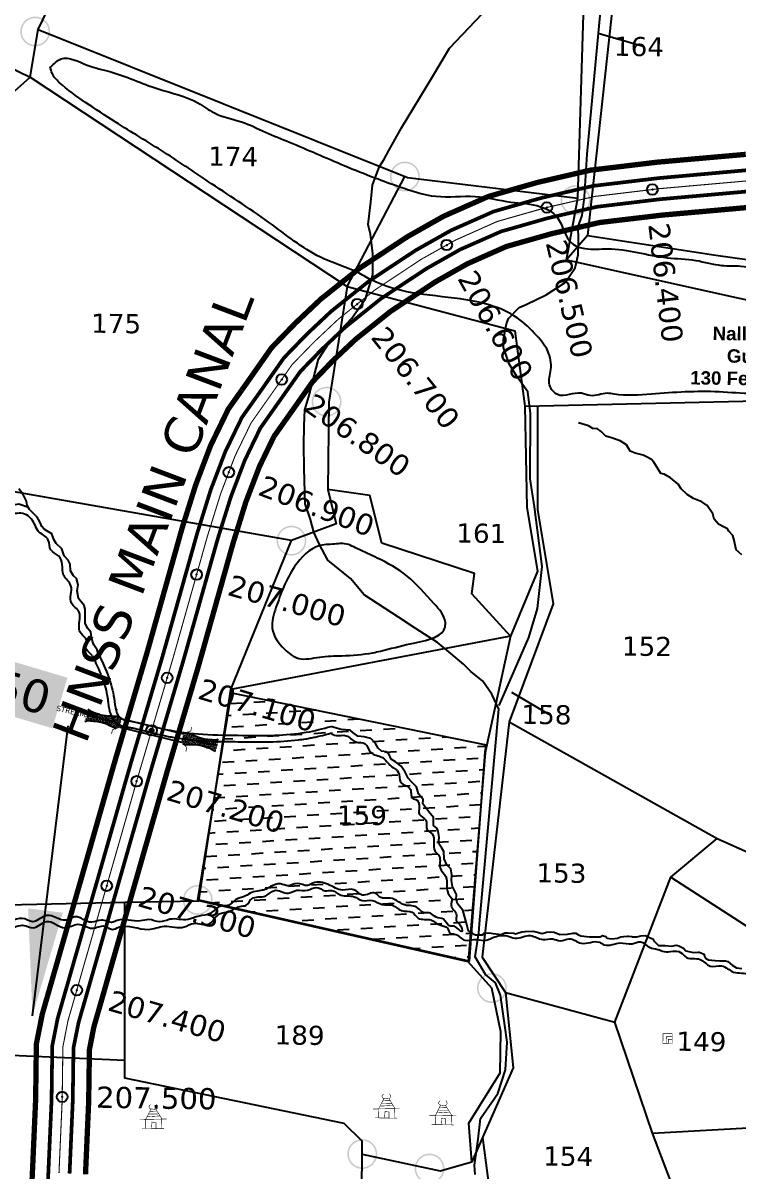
# Model space of a CAD drawing. Header units: inches. Extents: x 734614 to 757648, y 1633794 to 1657822.
# Drawn here: x 741881 to 742555, y 1636867 to 1637949 of the extents above; entities that cross this region are included whole.
import ezdxf
from ezdxf.enums import TextEntityAlignment as Align

# ---------------------------------------------------------------- set-up
doc = ezdxf.new("R2010")
doc.units = ezdxf.units.IN
doc.header["$MEASUREMENT"] = 0
doc.header["$PDMODE"] = 32
doc.header["$PDSIZE"] = 10
doc.linetypes.add('HIDDEN2', pattern=[0.1875, 0.125, -0.0625])
for name, color, linetype in [('CANAL1', 1, 'Continuous'), ('CART TRACK', 19, 'Continuous'), ('CSMark', 72, 'Continuous'), ('FOOT PATH', 222, 'Continuous'), ('LIMITS OF  ROCKY ROUND', 169, 'Continuous'), ('PAGODA', 70, 'Continuous'), ('PLOT', 7, 'Continuous'), ('PLOT NO', 7, 'Continuous'), ('SQUARE TANKS', 230, 'Continuous'), ('STRUCTURE', 5, 'Continuous'), ('tank', 4, 'Continuous'), ('TANKS-STREAM', 4, 'Continuous'), ('VILLAGE STONES', 240, 'Continuous')]:
    doc.layers.add(name, color=color, linetype=linetype)
doc.styles.get("Standard").update_dxf_attribs({"font": 'verdana_0.ttf'})
doc.dimstyles.get("Standard").update_dxf_attribs({"dimtxt": 0.18, "dimasz": 0.18, "dimexe": 0.18, "dimexo": 0.0625, "dimgap": 0.09, "dimtad": 0, "dimtih": 1, "dimtoh": 1, "dimdec": 4, "dimzin": 0, "dimdsep": 46, "dimtxsty": 'Standard', "dimcen": 0.09, "dimadec": 0, "dimazin": 0, "dimtfac": 1, "dimtdec": 4, "dimtofl": 0, "dimtmove": 0, "dimatfit": 3, "dimfxl": 0, "dimtolj": 1, "dimtzin": 0, "dimarcsym": 0})

# ---------------------------------------------------------------- blocks, each defined once
blk = doc.blocks.new('UT')
at = {"layer": 'STRUCTURE'}
h = blk.add_hatch(dxfattribs=at)
h.set_pattern_fill('DASH', color=150, scale=8, angle=-39.6278, style=0)
h.set_pattern_definition([(320.372247933, (-4370.464, -6260.8811), (1.40800153113, 0.132407282), [1, -1])])
h.paths.add_polyline_path([(765163, 1700681.9), (765165.6, 1700680.6), (765167.2, 1700680.3), (765169.1, 1700680), (765172.4, 1700679.6), (765176.4, 1700679.3), (765179.5, 1700679.5), (765183.1, 1700679.9), (765187.7, 1700680.9), (765188.9, 1700681.2), (765193.1, 1700682.2), (765196.1, 1700680.2), (765196.1, 1700672.2), (765193.1, 1700670.2), (765190.5, 1700670.8), (765188.1, 1700671.3), (765185.5, 1700671.8), (765183.6, 1700672.1), (765181, 1700672.5), (765180.3, 1700672.5), (765178.5, 1700672.6), (765176.7, 1700672.6), (765174.6, 1700672.5), (765172.5, 1700672.3), (765170.4, 1700672), (765168.5, 1700671.7), (765166.1, 1700671.2), (765165, 1700670.8), (765163, 1700669.7)])
h.paths.add_polyline_path([(765259.1, 1700682.2), (765256.1, 1700680.2), (765256.1, 1700672.2), (765259.1, 1700670.2), (765261.9, 1700671), (765264.4, 1700671.6), (765266.4, 1700672), (765269.1, 1700672.5), (765272.7, 1700673), (765276.1, 1700673.1), (765278.6, 1700672.9), (765281.2, 1700672.7), (765283.9, 1700672.3), (765286.4, 1700671.9), (765288, 1700671.3), (765289.2, 1700670.6), (765289.1, 1700682.7), (765287.6, 1700681.8), (765285.7, 1700681.2), (765283, 1700680.7), (765281.2, 1700680.4), (765276.7, 1700679.9), (765272.7, 1700679.9), (765268.7, 1700680.3), (765264.8, 1700681), (765261.2, 1700681.7)])
at = {"layer": 'STRUCTURE', "color": 150, "const_width": 0.628}
for points in [[(765190.1, 1700688.2), (765190.1, 1700684.2), (765196.1, 1700680.2), (765256.1, 1700680.2), (765262.1, 1700684.2), (765262.1, 1700688.2)], [(765190.1, 1700664.2), (765190.1, 1700668.2), (765196.1, 1700672.2), (765256.1, 1700672.2), (765262.1, 1700668.2), (765262.1, 1700664.2)]]:
    blk.add_lwpolyline(points, dxfattribs=at)
at = {"layer": 'STRUCTURE', "color": 150}
for points in [[(765196.1, 1700680.2), (765256.1, 1700680.2)], [(765196.1, 1700672.2), (765256.1, 1700672.2)], [(765196.1, 1700672.2), (765256.1, 1700672.2)]]:
    blk.add_lwpolyline(points, dxfattribs=at)
at = {"layer": 'STRUCTURE', "color": 0}
blk.add_circle((765226.1, 1700676.2), 1.89, dxfattribs=at)
at = {"layer": 'STRUCTURE', "color": 150}
for points in [[(765163, 1700681.9), (765164.4, 1700681.1), (765167.9, 1700680.2), (765171.2, 1700679.8), (765176.1, 1700679.4), (765184.7, 1700680.3), (765193.1, 1700682.2)], [(765289.1, 1700682.7), (765287.8, 1700681.9), (765284.3, 1700680.9), (765280.9, 1700680.4), (765276.1, 1700679.8), (765267.4, 1700680.5), (765259.1, 1700682.2)], [(765163, 1700669.7), (765164.3, 1700670.6), (765167.8, 1700671.6), (765171.2, 1700672.1), (765176, 1700672.6), (765184.7, 1700672), (765193.1, 1700670.2)], [(765289.2, 1700670.6), (765287.8, 1700671.4), (765284.2, 1700672.3), (765280.9, 1700672.7), (765276.1, 1700673.1), (765267.4, 1700672.2), (765259.1, 1700670.2)]]:
    blk.add_spline(points, degree=3, dxfattribs=at)
at = {"layer": 'STRUCTURE', "color": 0}
blk.add_text('STREAM', height=5, dxfattribs=at).set_placement((765148.2, 1700675.8), align=Align.MIDDLE_CENTER)
for points in [[(765289.3, 1700676.7), (765265.4, 1700676.4)], [(765190.9, 1700676), (765164.2, 1700675.8)]]:
    blk.add_leader(points, dimstyle='Standard', override={"dimasz": 10, "dimgap": 0.09, "dimtad": 0}, dxfattribs=at)

msp = doc.modelspace()

# ---------------------------------------------------------------- hatches: boundary and pattern name
at = {"layer": 'tank'}
h = msp.add_hatch(dxfattribs=at)
h.set_pattern_fill('DASH', color=256, scale=87.578474, angle=3.5405362, style=0)
h.paths.add_polyline_path([(742077.3, 1637317.9), (742317.4, 1637268.9), (742316, 1637262.1), (742301.3, 1637065.1), (742045.5, 1637122.8)])
at = {"layer": 'VILLAGE STONES'}
h = msp.add_hatch(color=256, dxfattribs=at)
edge = h.paths.add_edge_path(flags=16)
edge.add_arc((741892.3, 1637940.9), 12.6, -0.753, 359.247)
edge = h.paths.add_edge_path()
edge.add_arc((741892.3, 1637940.9), 14.1, -0.753, 359.247)
h = msp.add_hatch(color=256, dxfattribs=at)
edge = h.paths.add_edge_path(flags=16)
edge.add_arc((742240.7, 1637804.3), 12.6, -0.753, 359.247)
edge = h.paths.add_edge_path()
edge.add_arc((742240.7, 1637804.3), 14.1, -0.753, 359.247)
h = msp.add_hatch(color=256, dxfattribs=at)
edge = h.paths.add_edge_path(flags=16)
edge.add_arc((742401.5, 1637782.1), 12.6, -0.753, 359.247)
edge = h.paths.add_edge_path()
edge.add_arc((742401.5, 1637782.1), 14.1, -0.753, 359.247)
h = msp.add_hatch(color=256, dxfattribs=at)
edge = h.paths.add_edge_path(flags=16)
edge.add_arc((742166.9, 1637592.2), 12.6, -0.753, 359.247)
edge = h.paths.add_edge_path()
edge.add_arc((742166.9, 1637592.2), 14.1, -0.753, 359.247)
h = msp.add_hatch(color=256, dxfattribs=at)
edge = h.paths.add_edge_path(flags=16)
edge.add_arc((742133.8, 1637461.3), 12.6, -0.753, 359.247)
edge = h.paths.add_edge_path()
edge.add_arc((742133.8, 1637461.3), 14.1, -0.753, 359.247)
h = msp.add_hatch(color=256, dxfattribs=at)
edge = h.paths.add_edge_path(flags=16)
edge.add_arc((742045.5, 1637122.8), 12.6, -0.753, 359.247)
edge = h.paths.add_edge_path()
edge.add_arc((742045.5, 1637122.8), 14.1, -0.753, 359.247)
h = msp.add_hatch(color=256, dxfattribs=at)
edge = h.paths.add_edge_path(flags=16)
edge.add_arc((742322.7, 1637039.8), 12.6, -0.753, 359.247)
edge = h.paths.add_edge_path()
edge.add_arc((742322.7, 1637039.8), 14.1, -0.753, 359.247)
h = msp.add_hatch(color=256, dxfattribs=at)
edge = h.paths.add_edge_path(flags=16)
edge.add_arc((742200.5, 1636883.5), 12.6, -0.753, 359.247)
edge = h.paths.add_edge_path()
edge.add_arc((742200.5, 1636883.5), 14.1, -0.753, 359.247)
h = msp.add_hatch(color=256, dxfattribs=at)
edge = h.paths.add_edge_path(flags=16)
edge.add_arc((742263.9, 1636869.8), 12.6, -0.753, 359.247)
edge = h.paths.add_edge_path()
edge.add_arc((742263.9, 1636869.8), 14.1, -0.753, 359.247)

# ---------------------------------------------------------------- linework, layer by layer
at = {"color": 3}
for p in [(742473.9, 1637792.1), (742374.4, 1637775.1), (742280.1, 1637739.8), (742195.8, 1637684.2), (742124.6, 1637613.1), (742074.7, 1637525.7), (742044.4, 1637429.3), (742016.7, 1637332.1), (741987.9, 1637234.6), (741959.7, 1637136.2), (741931.5, 1637037.9), (741917.7, 1636937.3)]:
    msp.add_point(p, dxfattribs=at)
at = {"layer": 'CANAL1', "color": 1, "const_width": 5}
for points in [[(742561.9, 1637825.2), (742478.2, 1637817.8), (742415.6, 1637810.3), (742366.2, 1637798.9), (742319.3, 1637785.5), (742277.2, 1637766.9), (742243.2, 1637747.7), (742197.8, 1637717.8), (742161.4, 1637688.8), (742137.7, 1637666.4), (742115, 1637643), (742094.8, 1637614.2), (742074.2, 1637585.1), (742057.6, 1637550.9), (742043.6, 1637514), (742030.7, 1637473), (741998, 1637356.9), (741968.1, 1637256), (741963.9, 1637241.5), (741943.3, 1637169.4), (741898.9, 1637015), (741893.4, 1636987.3), (741892.7, 1636934.5), (741889.7, 1636866.7), (741887.3, 1636816.6)], [(742566.6, 1637775.4), (742483.4, 1637768), (742424.2, 1637761), (742378.7, 1637750.4), (742336.3, 1637738.4), (742299.7, 1637722.2), (742269.3, 1637705), (742227.2, 1637677.3), (742194.3, 1637651), (742172.8, 1637630.8), (742153.7, 1637611), (742135.7, 1637585.4), (742117.4, 1637559.6), (742103.6, 1637531.1), (742090.8, 1637497.7), (742078.7, 1637458.7), (742046.1, 1637343), (742016.1, 1637242), (742012, 1637227.7), (741991.3, 1637155.7), (741947.6, 1637003.2), (741943.4, 1636982), (741942.7, 1636933.1), (741939.7, 1636864.4)]]:
    msp.add_lwpolyline(points, dxfattribs=at)
at = {"layer": 'CANAL1', "color": 5, "const_width": 3.5}
for points in [[(742563.3, 1637810.3), (742479.7, 1637802.8), (742418.2, 1637795.5), (742369.9, 1637784.3), (742324.4, 1637771.4), (742284, 1637753.5), (742251, 1637734.9), (742206.6, 1637705.6), (742171.3, 1637677.4), (742148.2, 1637655.7), (742126.6, 1637633.4), (742107.1, 1637605.6), (742087.1, 1637577.4), (742071.4, 1637545), (742057.7, 1637509.1), (742045.1, 1637468.7), (742012.4, 1637352.7), (741982.5, 1637251.8), (741978.3, 1637237.3), (741957.7, 1637165.3), (741913.5, 1637011.4), (741908.4, 1636985.7), (741907.7, 1636934.1), (741904.7, 1636866), (741902.3, 1636816.1)], [(741924.7, 1636865.1), (741927.7, 1636933.5), (741928.4, 1636983.6), (741933, 1637006.7), (741976.9, 1637159.8), (741997.5, 1637231.8), (742001.7, 1637246.2), (742031.6, 1637347.2), (742064.3, 1637463), (742076.7, 1637502.6), (742089.8, 1637537), (742104.4, 1637567.2), (742123.4, 1637594.1), (742142.1, 1637620.6), (742162.3, 1637641.4), (742184.4, 1637662.3), (742218.3, 1637689.4), (742261.4, 1637717.8), (742292.9, 1637735.6), (742331.2, 1637752.5), (742374.9, 1637765), (742421.6, 1637775.8), (742481.8, 1637783), (742565.2, 1637790.4)]]:
    msp.add_lwpolyline(points, dxfattribs=at)
at = {"layer": 'CANAL1', "color": 1, "linetype": 'HIDDEN2', "ltscale": 100, "const_width": 1}
msp.add_lwpolyline([(742564.3, 1637800.3), (742480.8, 1637792.9), (742419.9, 1637785.6), (742372.4, 1637774.7), (742327.8, 1637762), (742288.5, 1637744.5), (742256.2, 1637726.4), (742212.5, 1637697.5), (742177.9, 1637669.9), (742155.3, 1637648.6), (742134.3, 1637627), (742115.2, 1637599.8), (742095.8, 1637572.3), (742080.6, 1637541), (742067.2, 1637505.9), (742054.7, 1637465.8), (742022, 1637350), (741992.1, 1637249), (741987.9, 1637234.6), (741967.3, 1637162.6), (741923.2, 1637009.1), (741918.4, 1636984.6), (741917.7, 1636933.8), (741914.7, 1636865.5)], dxfattribs=at)
at = {"layer": 'CART TRACK'}
msp.add_lwpolyline([(742306.8, 1636864.3), (742306.4, 1636873.1), (742309.7, 1636897.6), (742311.9, 1636916.9), (742328.4, 1636940.6), (742335.5, 1636962.9), (742337.1, 1636988.8), (742334.8, 1637004.6), (742330.7, 1637033.2), (742326, 1637044.9), (742316.5, 1637052.6), (742307, 1637069.4), (742310.4, 1637091.9), (742311.3, 1637104), (742325.4, 1637260.9), (742329.2, 1637302.7), (742322.5, 1637316.6), (742314, 1637328.8), (742302.9, 1637337.9), (742295.9, 1637344.8), (742282.1, 1637356.5), (742271.3, 1637365.3), (742250.4, 1637378.9), (742234.6, 1637389.1), (742202.2, 1637410.2), (742189.5, 1637425.7), (742168, 1637442.8), (742159.8, 1637458.4), (742154.9, 1637469.2), (742151.8, 1637481.1), (742146.7, 1637496), (742145.9, 1637529.4), (742145.3, 1637551.2), (742145.8, 1637569.9), (742146.4, 1637584.4), (742150.3, 1637597), (742159.4, 1637632.3), (742169, 1637647.4), (742179.9, 1637659.7), (742190.7, 1637670.8), (742203.5, 1637689.1), (742210.6, 1637711.6), (742210.4, 1637731.6), (742208.3, 1637749.9), (742206, 1637759.1), (742208.6, 1637780.1), (742210.2, 1637796.2), (742213.6, 1637805.7), (742216.8, 1637813.9), (742221.2, 1637820.8), (742225.6, 1637828.8), (742237.6, 1637850.3), (742266, 1637897.4), (742282.6, 1637925.1), (742319.4, 1637963.9)], dxfattribs=at)
at = {"layer": 'FOOT PATH'}
msp.add_lwpolyline([(742329.5, 1637306), (742357.5, 1637370), (742365.6, 1637397.3), (742368.8, 1637425.8), (742370, 1637437), (742362.8, 1637493.3), (742358.8, 1637519.5), (742359.1, 1637581.2), (742356.4, 1637601.6), (742346.1, 1637615.8), (742338.8, 1637627.9), (742333.6, 1637643.1), (742333.7, 1637650.9), (742336.4, 1637665.4), (742338.3, 1637670.6), (742348.3, 1637680.8), (742354.9, 1637683.9), (742373.8, 1637692.8), (742391.8, 1637704.6), (742401.3, 1637718.2), (742404, 1637730.4), (742404.3, 1637745.2), (742404.1, 1637757.2), (742407.8, 1637767.7), (742410.1, 1637785.3), (742412.6, 1637825.5), (742414.5, 1637848.9), (742426.5, 1637976.3)], dxfattribs=at)
at = {"layer": 'LIMITS OF  ROCKY ROUND'}
for points in [[(741906.7, 1637907.3), (741916.9, 1637915.2), (741941.3, 1637909.3), (741962.7, 1637903.2), (742008.2, 1637886.9), (742045.7, 1637873.7), (742061.2, 1637864.2), (742086.6, 1637855.9), (742109.3, 1637846.1), (742131.8, 1637836.7), (742183.5, 1637814.7), (742212.5, 1637803.1), (742235.7, 1637794.7), (742269.9, 1637785.7), (742306.9, 1637785.5), (742340.5, 1637780.3), (742368.6, 1637775.9), (742384.1, 1637765.9), (742398.4, 1637741.1), (742410.4, 1637736.4), (742431.9, 1637736.2), (742487.9, 1637727.8), (742514.9, 1637725.3), (742539.1, 1637720.6), (742557.2, 1637719.9), (742581.3, 1637714.6), (742608.4, 1637707.4), (742638.5, 1637703.4), (742665.6, 1637700.1), (742697.4, 1637695.3), (742722.4, 1637690), (742744.2, 1637684.8), (742765.5, 1637680.1), (742782.9, 1637670.3), (742795.6, 1637660.3), (742798.9, 1637638.9), (742793.7, 1637621.9), (742772.9, 1637591.3), (742752.2, 1637579.4), (742723.8, 1637571.9), (742687.6, 1637580.5), (742675.5, 1637585.4), (742661.3, 1637585.7), (742640.8, 1637592.9), (742608.3, 1637601.5), (742568.8, 1637600), (742536.7, 1637601.4), (742473, 1637599.3), (742437.9, 1637599.3), (742431.6, 1637600.1), (742415.2, 1637597.9), (742407, 1637600.1), (742384.5, 1637598.9), (742377.1, 1637608), (742378.3, 1637622.5), (742375.3, 1637639.9), (742365.1, 1637654.2), (742346.4, 1637671.3), (742292.8, 1637689), (742247.4, 1637694.9), (742209.1, 1637706.9), (742195.9, 1637714), (742164.3, 1637726.8), (742115.8, 1637758.8), (742058.5, 1637797.5), (742014.1, 1637827), (741967.8, 1637855.7), (741939.8, 1637874.2), (741915, 1637893), (741908.2, 1637901.5), (741906.5, 1637907.8)], [(742119.1, 1637398.2), (742136.8, 1637436.9), (742160.7, 1637456.6), (742176.3, 1637458.2), (742182.1, 1637458.6), (742195.9, 1637453.7), (742214.7, 1637444.9), (742242.8, 1637427.9), (742268.2, 1637401.8), (742278.8, 1637384.3), (742278.1, 1637378.4), (742268.6, 1637370.2), (742245.8, 1637364.2), (742217.6, 1637357.2), (742210.5, 1637355.7), (742181.2, 1637352.9), (742160.4, 1637351.6), (742140.6, 1637350.4), (742127.2, 1637359), (742115.7, 1637378.8), (742119.1, 1637398.2)]]:
    msp.add_spline(points, degree=3, dxfattribs=at)
at = {"layer": 'PAGODA', "const_width": 0.505}
for points in [[(742231.3, 1636917.3), (742231, 1636927), (742225.8, 1636935.4), (742221, 1636936), (742216.1, 1636926.3), (742216, 1636917.5)], [(742220.7, 1636935.4), (742219.3, 1636937.1), (742219, 1636938.1), (742219.7, 1636939), (742220.6, 1636940.1)], [(742219.8, 1636933.6), (742226.8, 1636933.8)], [(742274.1, 1636929.1), (742272.6, 1636930.8), (742272.4, 1636931.8), (742273, 1636932.6), (742273.9, 1636933.8)], [(742011.7, 1636907.3), (742011.4, 1636917.1), (742006.2, 1636925.4), (742001.4, 1636926), (741996.5, 1636916.3), (741996.3, 1636907.6)], [(742001.1, 1636925.5), (741999.7, 1636927.2), (741999.4, 1636928.2), (742000.1, 1636929), (742001, 1636930.2)], [(742000.2, 1636923.7), (742007.1, 1636923.9)], [(742210.5, 1636925.9), (742235.9, 1636926.4)], [(742217.3, 1636928.6), (742229.6, 1636929.3)], [(742218.6, 1636931.1), (742228.4, 1636931.2)], [(742221.4, 1636917.4), (742222, 1636923.5), (742225.8, 1636923.1), (742225.7, 1636917.4)], [(742284.6, 1636910.9), (742284.4, 1636920.7), (742279.1, 1636929), (742274.4, 1636929.6), (742269.5, 1636919.9), (742269.3, 1636911.2)], [(742270.6, 1636922.2), (742282.9, 1636923)], [(742271.9, 1636924.8), (742281.7, 1636924.8)], [(742273.2, 1636927.3), (742280.1, 1636927.5)], [(741990.8, 1636916), (742016.3, 1636916.5)], [(741997.6, 1636918.6), (742009.9, 1636919.4)], [(741998.9, 1636921.2), (742008.8, 1636921.3)], [(742001.8, 1636907.5), (742002.4, 1636913.6), (742006.2, 1636913.1), (742006.1, 1636907.4)], [(742212.6, 1636917.6), (742233.2, 1636917.2)], [(742263.8, 1636919.6), (742289.3, 1636920.1)], [(742266, 1636911.2), (742286.6, 1636910.9)], [(742274.8, 1636911.1), (742275.3, 1636917.2), (742279.1, 1636916.7), (742279, 1636911)], [(741993, 1636907.6), (742013.6, 1636907.3)]]:
    msp.add_lwpolyline(points, dxfattribs=at)
at = {"layer": 'PAGODA'}
for points in [[(742225.8, 1636935.4, 0.505, 0.404, 0), (742226.8, 1636936.7, 0.505, 0.505, 0), (742227.2, 1636937.4, 0.505, 0.505, 0), (742227, 1636938.2, 0.505, 0.505, 0), (742227, 1636938.6, 0.505, 0.505, 0), (742226.5, 1636939.7, 0.505, 0.505, 0), (742226, 1636940.2, 0.505, 0.505, 0)], [(742279.1, 1636929, 0.505, 0.404, 0), (742280.2, 1636930.4, 0.505, 0.505, 0), (742280.5, 1636931, 0.505, 0.505, 0), (742280.4, 1636931.8, 0.505, 0.505, 0), (742280.3, 1636932.2, 0.505, 0.505, 0), (742279.8, 1636933.4, 0.505, 0.505, 0), (742279.3, 1636933.8, 0.505, 0.505, 0)], [(742006.2, 1636925.4, 0.505, 0.404, 0), (742007.2, 1636926.8, 0.505, 0.505, 0), (742007.6, 1636927.4, 0.505, 0.505, 0), (742007.4, 1636928.2, 0.505, 0.505, 0), (742007.3, 1636928.6, 0.505, 0.505, 0), (742006.9, 1636929.8, 0.505, 0.505, 0), (742006.3, 1636930.2, 0.505, 0.505, 0)]]:
    msp.add_lwpolyline(points, format="xyseb", dxfattribs=at)
at = {"layer": 'PLOT'}
for points in [[(740005.5, 1637537), (740058.1, 1637779.2), (740152.4, 1637763.7), (740463.1, 1637710), (740592.3, 1637698.7), (740650.4, 1637687.6), (740847, 1637639.4), (740969.9, 1637610.1), (741124.4, 1637554.8), (741346.6, 1637481.3), (741400.1, 1637619.7), (741454.4, 1637732.2), (741469.4, 1637758.1), (741565.4, 1637932.2), (741801.9, 1637939.3), (741887.6, 1637897.8), (741895, 1637942.9), (741942.3, 1638040.7), (741831.1, 1638019.9), (741595.6, 1638084.4), (741412, 1638175.4), (741529.1, 1638328.5), (741682.7, 1638520.1)], [(741895, 1637942.9), (742243.2, 1637803.3), (742403.7, 1637783.9), (742409.6, 1637977.7), (742425, 1637997), (742434.7, 1638154)], [(742446, 1638151.4), (742445.1, 1638045.2), (742412.9, 1637748.8), (742393.1, 1637725.8), (742403.7, 1637783.9)], [(741469.4, 1637758.1), (741717.4, 1637633.3), (741754.4, 1637779.2), (741887.6, 1637897.8), (742186.4, 1637700.8), (742169.1, 1637591.9), (742168.1, 1637509.6), (742176, 1637477.2), (742133.8, 1637461.3), (741775.7, 1637524.2)], [(742186.4, 1637700.8), (742240.7, 1637804.3)], [(742412.9, 1637748.8), (742533.7, 1637730.2), (742637, 1637715.9), (742790, 1637690), (742875.6, 1637660.8), (742899.1, 1637632), (742943.1, 1637615.6), (742987.7, 1637631.5), (743032.1, 1637622.7), (743044.4, 1637695.3), (743136.1, 1637802.4)], [(742393.1, 1637725.8), (742872.7, 1637619.5), (742959.7, 1637584.8), (743185.2, 1637602.8), (743222.9, 1637706.3)], [(742186.4, 1637700.8), (742344.4, 1637659), (742353.7, 1637588.1), (742355.6, 1637492.6), (742365.7, 1637432.5), (742340.1, 1637371.3), (742076.8, 1637321.1)], [(742353.7, 1637588.1), (742600.3, 1637593.5), (742718.6, 1637561.3), (742838.3, 1637536.1), (742985.3, 1637507.3), (743065.9, 1637511), (743097.3, 1637382.3), (743155.5, 1637558.6), (743229.4, 1637447.6), (743231.1, 1637344.1), (743272.8, 1637447.6)], [(742365.7, 1637588.3), (742365.6, 1637490.8), (742380.3, 1637401.8), (742338.8, 1637290.5), (742535, 1637180.7), (742567.3, 1637166.3), (742718.4, 1637118.4), (742717.7, 1637019.8), (742719.7, 1636997.7), (742795.8, 1637001.2), (742874.4, 1637021), (742917.8, 1637020.2), (742959.8, 1637002.9), (742970.8, 1637071.4), (743015.2, 1637077.1), (743059, 1637073.6), (743086.5, 1637257.9), (743065.9, 1637511)], [(742340.1, 1637371.3), (742303.9, 1637411.1), (742306.3, 1637430.2), (742219.1, 1637458.9), (742207.5, 1637503.8), (742168.1, 1637509.6)], [(742046.5, 1637121.9), (742076.8, 1637321.1), (742133.8, 1637461.3)], [(742340.1, 1637371.3), (742316.2, 1637261.6), (742300.2, 1637064.4), (742046.5, 1637121.9)], [(742338.8, 1637290.5), (742313.5, 1637068.9), (742335.6, 1637035.7), (742438.6, 1637007.6), (742491.2, 1637144.2), (742535, 1637180.7)], [(742491.2, 1637144.2), (742619.8, 1637061.3), (742618.2, 1637045.6), (742717.7, 1637019.8)], [(740799.6, 1636892.3), (741047, 1636868.1), (741125.2, 1636846.8), (741236.3, 1636838.9), (741271.9, 1636830), (741404.7, 1636821.5), (741544.4, 1636795.2), (741583.4, 1636786.6), (741737.8, 1636713.5), (741742.2, 1636764.2), (741733.2, 1636825), (741711.7, 1636909), (741819.2, 1636940.1), (741826.9, 1636978.5), (741819, 1637085.4), (741796.4, 1637116.8), (741976.8, 1637120.7), (742046.5, 1637121.9)], [(741733.2, 1636825), (741815.4, 1636832.8), (742039.4, 1636776.4), (742199.1, 1636754.9), (742200.5, 1636883.5), (742200.3, 1636895.5), (742183.6, 1636912.1), (741976.9, 1636955.1), (741976.8, 1637120.7)], [(742200.5, 1636883.5), (742274, 1636867.6), (742303.7, 1636876.2), (742301, 1636912.6), (742330.4, 1636960), (742331, 1636998.6), (742322.7, 1637039.8), (742300.2, 1637064.4)], [(742335.6, 1637035.7), (742342.6, 1636964.6), (742303.7, 1636876.2)], [(742313.8, 1636899.1), (742321.7, 1636839.3), (742364.9, 1636832.6), (742364.3, 1636810.2), (742509, 1636811.5), (742474.1, 1636903.2), (742438.6, 1637007.6)], [(741826.9, 1636978.5), (741976.9, 1636972)], [(742474.1, 1636903.2), (742597.9, 1636909.9)]]:
    msp.add_lwpolyline(points, dxfattribs=at)
at = {"layer": 'PLOT NO'}
for points in [[(742465.2, 1637926.7), (742422.9, 1637938.9)], [(742341.1, 1637318.6), (742376.2, 1637298)]]:
    msp.add_lwpolyline(points, dxfattribs=at)
at = {"layer": 'SQUARE TANKS', "const_width": 0.505}
for points in [[(742483.9, 1636996.9), (742492.6, 1636996.8), (742492.5, 1636987.6), (742483.8, 1636987.7)], [(742487, 1636994), (742492.6, 1636994), (742492.5, 1636987.6), (742486.9, 1636987.7)], [(742489, 1636991.6), (742492.5, 1636991.5), (742492.5, 1636987.6), (742488.9, 1636987.6)]]:
    msp.add_lwpolyline(points, close=True, dxfattribs=at)
at = {"layer": 'STRUCTURE', "color": 0}
msp.add_point((742002, 1637282.6), dxfattribs=at)
at = {"layer": 'TANKS-STREAM'}
for points in [[(742558.3, 1637447.8), (742552.9, 1637452.8), (742551.1, 1637461.8), (742549.8, 1637466.3), (742546.1, 1637470.3), (742544.8, 1637472.4), (742541.5, 1637474), (742536.2, 1637476.7), (742532, 1637481.6), (742530.8, 1637486.7), (742525.6, 1637494.3), (742520.5, 1637497.9), (742512.6, 1637501.1), (742506.6, 1637504.8), (742501.1, 1637510), (742498.3, 1637514.6), (742491, 1637520.5), (742485.1, 1637524), (742481.8, 1637524.6), (742475.2, 1637535.1), (742473, 1637537.9), (742468.5, 1637540.2), (742465.1, 1637541.8), (742457.8, 1637543.6), (742453, 1637545.6), (742449.5, 1637551.7), (742443.7, 1637555.4), (742435.5, 1637558), (742430, 1637559.7), (742425.8, 1637564.2), (742422.1, 1637566.7), (742417.9, 1637566.9), (742413.7, 1637569.6), (742404.4, 1637572.4)], [(741885.9, 1637492.6), (741876.9, 1637495.6), (741869.7, 1637494.5), (741864.5, 1637495.4), (741858.6, 1637500), (741848.2, 1637498), (741841.4, 1637498.9), (741830.9, 1637503.3), (741826.1, 1637501.2), (741821, 1637500.7), (741813.5, 1637503.9), (741809.4, 1637503.7), (741805.4, 1637503.6), (741798.9, 1637503.3), (741795, 1637506.7)], [(741951.4, 1637355.6), (741950.6, 1637358.5), (741947.4, 1637363.2), (741946.4, 1637366.6), (741945.3, 1637370.6), (741944.8, 1637375.1), (741941.8, 1637378.5), (741939.5, 1637383.3), (741939.3, 1637387.6), (741939.3, 1637396.8), (741938.3, 1637400.3), (741933, 1637406.8), (741932, 1637413.9), (741932.8, 1637419.6), (741931.1, 1637425.7), (741928.3, 1637428.3), (741925.6, 1637432.9), (741925.1, 1637439.3), (741923.5, 1637442.8), (741919.6, 1637447), (741917.5, 1637453.5), (741912.2, 1637458.5), (741909.9, 1637462.5), (741908, 1637467.8), (741903.4, 1637470.5), (741900.8, 1637472), (741898.4, 1637474.7), (741896.8, 1637479), (741894.1, 1637483.4), (741886.9, 1637490.7), (741884.8, 1637494.4), (741884, 1637498.4), (741881.1, 1637504.9), (741876.9, 1637510.2)], [(742077.3, 1637317.9), (742317.4, 1637268.9), (742316, 1637262.1), (742301.3, 1637065.1), (742045.5, 1637122.8), (742077.3, 1637317.9)], [(742304.9, 1637090.9), (742300.7, 1637093.3), (742299.1, 1637099.7), (742295.2, 1637113.2), (742290.3, 1637119.3), (742289.1, 1637124.1), (742289.3, 1637126.7), (742289.4, 1637127.9), (742285.6, 1637135.6), (742284.5, 1637141.1), (742284.8, 1637146.5), (742284, 1637152.1), (742280.1, 1637156), (742277.7, 1637161.7), (742277.3, 1637168.6), (742275.4, 1637171.6), (742272.5, 1637176.2), (742272.9, 1637181.8), (742271.9, 1637187.6), (742271.2, 1637190), (742267.5, 1637192.9), (742267.5, 1637200.5), (742263.4, 1637205.9), (742260.5, 1637209.7), (742257.6, 1637213.5), (742258, 1637217.4), (742253.5, 1637222.8), (742251.5, 1637229.3), (742247.5, 1637233.5), (742243.7, 1637237.6), (742240.8, 1637243.3), (742237.2, 1637248.9), (742231.7, 1637252.8), (742227.6, 1637255.6), (742225.6, 1637260.6), (742223.2, 1637262.4), (742218.6, 1637263.1), (742215.5, 1637265.7), (742213, 1637270.3), (742208.5, 1637274.8), (742202.3, 1637276.5), (742196.3, 1637277.1), (742191.7, 1637280.7), (742189.1, 1637282.8), (742180.6, 1637283.5), (742174.1, 1637285.3), (742171.1, 1637286.2)], [(742304.9, 1637090.9), (742307.3, 1637090.1), (742310.2, 1637090), (742313.9, 1637090), (742315.1, 1637091.6), (742320.2, 1637091.8), (742324, 1637091.3), (742331.5, 1637090.3), (742333.3, 1637091.2), (742334.8, 1637091.9), (742337.9, 1637091.8), (742343.4, 1637091.4), (742344.9, 1637091), (742350.8, 1637092.7), (742354, 1637093.1), (742361.2, 1637093.4), (742364.4, 1637092.7), (742368.9, 1637091.6), (742370, 1637091.2), (742374, 1637092.4), (742377.5, 1637092.8), (742381.4, 1637092.4), (742386.8, 1637090.2), (742393.9, 1637090.7), (742399.1, 1637091.4), (742401.9, 1637091.6), (742404.4, 1637090.1), (742406.6, 1637088.9), (742414.5, 1637088.2), (742415.6, 1637088.2), (742424.7, 1637088.1), (742426.8, 1637089.2), (742430.1, 1637088.5), (742431.3, 1637086.8), (742435.8, 1637086.1), (742440.9, 1637086.8), (742444.1, 1637088.1), (742446.9, 1637088.5), (742450.2, 1637088.7), (742451.3, 1637088.7), (742454.6, 1637088.4), (742455.2, 1637088.1), (742459.3, 1637088.1), (742463.1, 1637089.1), (742467.4, 1637089.3), (742470.4, 1637087.9), (742474.2, 1637086.1), (742475.3, 1637084.3), (742477.7, 1637081.7), (742479.6, 1637080), (742486, 1637080), (742491.9, 1637079.3), (742496.2, 1637080.1), (742498.7, 1637079.7), (742503.3, 1637077.4), (742505.5, 1637074.9), (742512.6, 1637073.4), (742516.6, 1637073.7), (742518.1, 1637073.6), (742522.6, 1637071.7), (742522.7, 1637070.5), (742524.1, 1637067.9), (742526.7, 1637066.3), (742533.1, 1637065.7), (742537.5, 1637065.6), (742542.7, 1637065.6), (742544.9, 1637065), (742549.2, 1637061.5), (742553.3, 1637058.8), (742558.1, 1637058.4)]]:
    msp.add_lwpolyline(points, dxfattribs=at)
for points, knots in [([(741946, 1637353.1), (741942.3, 1637356.8), (741938.3, 1637360), (741942.9, 1637368.4), (741932.8, 1637373.9), (741933.8, 1637384.3), (741935.4, 1637395.5), (741921.8, 1637402.5), (741930.2, 1637418.8), (741917.3, 1637427.6), (741918.6, 1637438.5), (741915.4, 1637448), (741905, 1637451.3), (741906.2, 1637461.5), (741900.4, 1637466.8), (741894, 1637469.9), (741891.5, 1637479.6), (741881.6, 1637489.7), (741867.5, 1637484.6), (741858.2, 1637494.2), (741846.2, 1637489.2), (741835.7, 1637497.5), (741822.8, 1637492.4), (741812, 1637501.3), (741799.7, 1637494.4), (741792, 1637504.5), (741781.1, 1637500.4), (741774.2, 1637509.1), (741763.1, 1637505.6), (741757.6, 1637517), (741748.3, 1637513.7), (741741.6, 1637511.3), (741735.1, 1637516.3), (741726.6, 1637509.2), (741717.7, 1637516.9), (741708.1, 1637510.8), (741699.9, 1637518.6), (741688.7, 1637512.6), (741683.8, 1637523.6), (741673.6, 1637520.4), (741669.5, 1637533.7), (741655.4, 1637532.7), (741645.9, 1637542.8), (741630.7, 1637539.5), (741621.3, 1637553.8), (741606, 1637549.5), (741595.9, 1637559.9), (741583.2, 1637553.4), (741574.1, 1637563.5), (741561.1, 1637559.5), (741551.2, 1637570), (741536.5, 1637561.9), (741527.6, 1637568.6), (741521.7, 1637573.1)], [306.924332, 306.924332, 306.924332, 306.924332, 318.969558, 333.429963, 349.726426, 372.851749, 390.093733, 412.174022, 444.620896, 468.778105, 488.810266, 505.995153, 524.271383, 543.166734, 556.277774, 568.631833, 583.529406, 613.187201, 640.207403, 659.275917, 682.489368, 705.715682, 729.780398, 755.564803, 777.593789, 797.613937, 815.518241, 835.843172, 852.627692, 873.40112, 892.507359, 902.368733, 914.654746, 933.96057, 953.080146, 971.77498, 989.13709, 1009.724067, 1029.690723, 1039.973622, 1062.916191, 1089.207597, 1113.417782, 1138.188629, 1169.591442, 1196.564227, 1219.400297, 1243.653027, 1264.794891, 1288.262313, 1314.596225, 1334.686247, 1374.229862, 1374.229862, 1374.229862, 1374.229862]), ([(741946, 1637353.1), (741948.4, 1637348), (741950.8, 1637343), (741953.7, 1637336.3), (741954.4, 1637334.6), (741955.6, 1637331.4), (741956.1, 1637330.1), (741957.1, 1637327.3), (741957.5, 1637326), (741958.7, 1637321.9), (741959.4, 1637319.1), (741960.1, 1637315.1), (741960.3, 1637314.1), (741960.6, 1637312.4), (741960.7, 1637311.8), (741960.8, 1637310.5), (741960.9, 1637309.8), (741961.2, 1637307.6), (741961.4, 1637305.9), (741962, 1637302.6), (741962.3, 1637300.9), (741963.2, 1637298), (741963.6, 1637296.8), (741964.6, 1637294.6), (741965.2, 1637293.6), (741966.6, 1637291.7), (741967.4, 1637290.8), (741968.8, 1637289.6), (741969.2, 1637289.2), (741970, 1637288.7), (741970.4, 1637288.5), (741971, 1637288.2), (741971.3, 1637288), (741971.9, 1637287.7), (741972.1, 1637287.6), (741973, 1637287.3), (741973.5, 1637287.1), (741974.9, 1637286.7), (741975.8, 1637286.5), (741976.9, 1637286.3), (741977.3, 1637286.2), (741977.9, 1637286.1), (741978.2, 1637286), (741979.2, 1637285.8), (741979.8, 1637285.7), (741981.6, 1637285.3), (741982.8, 1637285.1), (741986.2, 1637284.4), (741988.4, 1637283.9), (741995, 1637282.3), (741999.6, 1637281.1), (742006.5, 1637279.4), (742008.8, 1637278.8), (742012.9, 1637277.9), (742014.6, 1637277.5), (742018.2, 1637276.8), (742020, 1637276.4), (742025.4, 1637275.5), (742028.9, 1637275), (742039.7, 1637273.6), (742046.8, 1637273), (742061.1, 1637272.3), (742068.2, 1637272.1), (742079, 1637272), (742082.7, 1637271.9), (742088.6, 1637271.9), (742090.8, 1637271.9), (742095.3, 1637271.8), (742097.5, 1637271.8), (742104.2, 1637271.8), (742108.7, 1637271.8), (742122.2, 1637272), (742131.2, 1637272.5), (742142.6, 1637273.9), (742144.9, 1637274.2), (742148.7, 1637274.8), (742150.2, 1637275.1), (742153.2, 1637275.7), (742154.7, 1637276), (742159.2, 1637277), (742162.2, 1637277.7), (742167.6, 1637279.1), (742170.1, 1637279.7), (742172.6, 1637280.4)], [0, 0, 0, 0, 16.522863, 16.522863, 22.579597, 22.579597, 27.306899, 27.306899, 32.034201, 32.034201, 41.488806, 41.488806, 44.583341, 44.583341, 46.428547, 46.428547, 48.273753, 48.273753, 52.355912, 52.355912, 56.438071, 56.438071, 59.349859, 59.349859, 61.789456, 61.789456, 64.229053, 64.229053, 65.281402, 65.281402, 66.028351, 66.028351, 66.6218, 66.6218, 67.215249, 67.215249, 68.402147, 68.402147, 70.50079, 70.50079, 71.433835, 71.433835, 72.36688, 72.36688, 74.23297, 74.23297, 77.965151, 77.965151, 85.004965, 85.004965, 99.084592, 99.084592, 106.029567, 106.029567, 111.3073, 111.3073, 116.585032, 116.585032, 127.140497, 127.140497, 148.251427, 148.251427, 169.362357, 169.362357, 180.408817, 180.408817, 187.037399, 187.037399, 193.665982, 193.665982, 206.923147, 206.923147, 233.437476, 233.437476, 240.178185, 240.178185, 244.659174, 244.659174, 249.140162, 249.140162, 258.102139, 258.102139, 265.772523, 265.772523, 265.772523, 265.772523]), ([(742170.5, 1637279.8), (742172.2, 1637278.9), (742176.9, 1637276.6), (742186.5, 1637279.8), (742192.9, 1637269.8), (742204.9, 1637272.3), (742207.2, 1637259), (742219.2, 1637259.1), (742224.2, 1637252.2), (742228.9, 1637247.4), (742236.7, 1637244), (742233.9, 1637231.2), (742248.7, 1637230.2), (742245.5, 1637217.8), (742253.3, 1637217.7), (742254.9, 1637210.4), (742252.5, 1637202.3), (742263.1, 1637199.1), (742259.3, 1637188.7), (742268.3, 1637185.3), (742267.9, 1637176.9), (742267.5, 1637168.9), (742275.8, 1637163.5), (742271.2, 1637152.4), (742281, 1637145.7), (742279.7, 1637135.7), (742281.1, 1637128.2), (742286.2, 1637123.4), (742281.7, 1637115.7), (742291.5, 1637111), (742287.6, 1637102.8), (742293.7, 1637100.5), (742296, 1637088.4), (742288.7, 1637099.5), (742280.9, 1637097.1), (742278.3, 1637106.5), (742269.7, 1637105.2), (742265.3, 1637111.7), (742257.5, 1637109.6), (742253.4, 1637115.6), (742247.7, 1637117.8), (742238.1, 1637116.7), (742230.2, 1637127.1), (742217.8, 1637123), (742212, 1637132.7), (742200.6, 1637123.5), (742192.9, 1637135.2), (742180.2, 1637129.9), (742169.1, 1637138.4), (742156.6, 1637140.9), (742147.7, 1637134.5), (742139.4, 1637140.9), (742131, 1637134.3), (742122.7, 1637139.6), (742114.9, 1637136.1), (742109, 1637132.3), (742102.8, 1637131.4), (742096.3, 1637130.5), (742090.2, 1637125.6), (742081.1, 1637124.7), (742075.5, 1637116.5), (742064.9, 1637118.3), (742058.5, 1637108.3), (742046.3, 1637108.6), (742034.6, 1637102), (742021.4, 1637107), (742009.5, 1637100.2), (742000.2, 1637105.8), (741987, 1637100.5), (741974.8, 1637107), (741963.5, 1637100.1), (741955.1, 1637106.1), (741943.2, 1637098.4), (741932.1, 1637110.7), (741918.4, 1637099.8), (741904.1, 1637114), (741891.3, 1637098.6), (741879.9, 1637108.1), (741869.4, 1637101.1), (741858, 1637110.8), (741846.8, 1637098.8), (741834.6, 1637106.5), (741824.6, 1637099.6), (741814.6, 1637104.1), (741805.9, 1637100.5), (741797.6, 1637101.6), (741789.7, 1637096.6), (741778.2, 1637105.3), (741766.5, 1637092), (741752, 1637098.6), (741740.9, 1637089.2), (741729.7, 1637099.1), (741716.6, 1637094.6), (741701.7, 1637088.1), (741684.6, 1637096.5), (741672.6, 1637080.1), (741656.6, 1637093), (741643.3, 1637079.6), (741627.6, 1637088.7), (741615.3, 1637075.5), (741601.4, 1637084.9), (741590, 1637072.8), (741576.2, 1637082.3), (741565.6, 1637070.7), (741553.3, 1637081.3), (741542.3, 1637070.9), (741522.4, 1637078.9), (741502.7, 1637073.1), (741481.7, 1637071.7), (741472, 1637080.1), (741463.7, 1637075.1), (741455.4, 1637077.3), (741448.8, 1637081.5), (741439, 1637078.6), (741429.7, 1637087.3), (741414.5, 1637082.7), (741404, 1637096.6), (741390.2, 1637088), (741378.4, 1637099.1), (741363.6, 1637094.2), (741354.2, 1637105.9), (741341.6, 1637099.6), (741333.3, 1637111), (741319.2, 1637104), (741310.4, 1637118.4), (741297.8, 1637112.8), (741292, 1637121.3), (741281.2, 1637118.6), (741275.4, 1637128.1), (741266.1, 1637125.4), (741262.1, 1637133), (741249.7, 1637130.7), (741243.2, 1637142.5), (741237.5, 1637155.4), (741223.5, 1637159.4), (741222.9, 1637175.8), (741208.7, 1637181.4), (741208, 1637198.3), (741192.6, 1637199.3), (741191.6, 1637211.9), (741182.2, 1637212.5), (741178.3, 1637219.4), (741174.1, 1637226.9), (741163.9, 1637230.4), (741161.7, 1637239.8), (741156.6, 1637249.1), (741144.9, 1637248.4), (741136.8, 1637256.9), (741135.5, 1637269.8), (741118.3, 1637272.9), (741121, 1637292.2), (741104, 1637293.3), (741101.7, 1637304.3), (741100.6, 1637314.5), (741094.3, 1637317.8), (741090.1, 1637320)], [101.062284, 101.062284, 101.062284, 101.062284, 106.751787, 116.156816, 127.075289, 135.998028, 145.575392, 157.712276, 165.393544, 170.017066, 178.086684, 187.825957, 199.20828, 208.46706, 211.231895, 218.989428, 226.010996, 233.669423, 243.326396, 248.883138, 257.675785, 265.307774, 271.942015, 282.908394, 292.78905, 301.7699, 311.057083, 314.7858, 320.928569, 331.379245, 336.873575, 341.230602, 348.698974, 357.31058, 362.031246, 370.34588, 377.520294, 383.903291, 390.822127, 397.381405, 403.392687, 408.382717, 425.417555, 434.787587, 440.578521, 453.180535, 462.506472, 473.30832, 487.636213, 502.20315, 507.612383, 517.817754, 526.826067, 533.956277, 543.685839, 549.927706, 555.093205, 562.409392, 569.108147, 577.887945, 588.4959, 594.402386, 606.964214, 617.776835, 628.850526, 645.721289, 655.585083, 666.173434, 674.095649, 696.145817, 700.55641, 711.453856, 720.859064, 737.422933, 746.359123, 764.982409, 779.508188, 789.800387, 800.732706, 810.995331, 826.190219, 836.723279, 847.852846, 857.46175, 866.50451, 874.908545, 881.846478, 891.74174, 910.069762, 920.941754, 934.400573, 944.390549, 959.086584, 971.898883, 993.58137, 1003.804817, 1022.233254, 1036.361371, 1050.064395, 1067.20823, 1077.630836, 1091.930792, 1105.634319, 1117.12084, 1128.299132, 1143.452584, 1152.282401, 1188.749111, 1203.230456, 1213.249442, 1222.168504, 1228.123998, 1238.294506, 1244.182795, 1256.690083, 1271.222253, 1285.909018, 1297.650343, 1310.349674, 1327.520079, 1336.854052, 1348.836907, 1360.743148, 1369.75985, 1388.323209, 1395.957116, 1404.040059, 1413.713729, 1424.079594, 1431.010262, 1437.35557, 1445.22881, 1463.341614, 1470.364387, 1487.949647, 1498.244972, 1513.66915, 1526.762877, 1540.05857, 1548.742271, 1557.220018, 1562.99911, 1571.423923, 1582.873836, 1591.214258, 1599.309236, 1611.918801, 1621.559306, 1631.784803, 1647.320064, 1661.36729, 1675.061244, 1685.33483, 1691.7302, 1704.781834, 1704.781834, 1704.781834, 1704.781834])]:
    msp.add_open_spline(points, degree=3, knots=knots, dxfattribs=at)
for points in [[(741951.4, 1637355.6), (741961.8, 1637332), (741966.6, 1637312.7), (741973.8, 1637293.5), (741978.7, 1637292), (741985.2, 1637290.7), (742015.1, 1637283.5), (742050.4, 1637278.9), (742088.1, 1637277.9), (742147.7, 1637280.8), (742171.1, 1637286.2)], [(741087.8, 1637120.6), (741095.1, 1637124.1), (741103, 1637132.4), (741110.4, 1637133.5), (741118.2, 1637140.1), (741127.4, 1637139.1), (741135.4, 1637142.7), (741146.7, 1637138.6), (741161, 1637139.2), (741168.9, 1637133.7), (741183.7, 1637133.2), (741190.9, 1637126.1), (741202.1, 1637127), (741212.1, 1637123.7), (741219.1, 1637123.7), (741226.4, 1637119.8), (741239.8, 1637120.2), (741246.3, 1637117.7), (741252.7, 1637118.3), (741259.4, 1637121.8), (741266.4, 1637124), (741270.4, 1637121.9), (741273.7, 1637120.7), (741279.6, 1637117.1), (741281.3, 1637114.4), (741290.8, 1637113.7), (741299.8, 1637108.1), (741309.9, 1637109.1), (741323.9, 1637101.5), (741332.9, 1637103.4), (741344.8, 1637096.1), (741354.9, 1637097), (741364.9, 1637090.3), (741377.2, 1637091.4), (741386.1, 1637085.5), (741403.5, 1637086.5), (741416.9, 1637078.4), (741428.9, 1637079.4), (741437.8, 1637074.1), (741447.5, 1637074.1), (741459.2, 1637069), (741470, 1637071.9), (741480.2, 1637066.3), (741487.6, 1637068.4), (741497.6, 1637067.6), (741534, 1637068.6), (741537, 1637069.4), (741544.9, 1637067.1), (741554.8, 1637070.2), (741565.7, 1637067.8), (741577.2, 1637072.9), (741592.3, 1637070), (741601.4, 1637075.9), (741612.6, 1637073), (741633.4, 1637079.5), (741643.6, 1637075.3), (741658.6, 1637081.7), (741677.9, 1637079), (741688.5, 1637084.4), (741704.7, 1637082.5), (741724.6, 1637089.8), (741737.6, 1637085.3), (741749.9, 1637089.8), (741765.4, 1637089.4), (741778.4, 1637094), (741789.5, 1637090), (741799.3, 1637095.1), (741811.2, 1637096.3), (741816.3, 1637097.9), (741825.2, 1637094.7), (741834.6, 1637097.9), (741843.6, 1637095.5), (741855.4, 1637099.6), (741868.4, 1637096.8), (741881.6, 1637098.9), (741890.3, 1637096.5), (741903, 1637102.6), (741920.1, 1637096.7), (741932.6, 1637099.9), (741946, 1637096.2), (741957.8, 1637098.1), (741965, 1637095.1), (741970.9, 1637097.1), (741998.7, 1637095.1), (742013.9, 1637098), (742032.7, 1637097.4), (742041.9, 1637100.8), (742055.3, 1637099.9), (742065.8, 1637109.6), (742075, 1637112), (742085, 1637116.7), (742091.2, 1637118), (742096.3, 1637123.9), (742109.5, 1637126.7), (742117.7, 1637131.8), (742130.7, 1637129.3), (742139, 1637132), (742149, 1637131.9), (742157.1, 1637134.6), (742165.7, 1637131.5), (742171.7, 1637131.7), (742180.3, 1637127.4), (742192.9, 1637125.9), (742200.5, 1637122.3), (742209.9, 1637122.4), (742219.4, 1637118.5), (742228.9, 1637117.8), (742237.5, 1637112.8), (742247.6, 1637111.2), (742253.3, 1637105.7), (742265, 1637104), (742273.5, 1637099.3), (742280.8, 1637096.4), (742283.8, 1637091.1), (742287.4, 1637090.7), (742297.3, 1637084.8), (742305.8, 1637085.7), (742315.3, 1637084.7), (742323.7, 1637087.4), (742337, 1637089), (742344.4, 1637086.9), (742359.1, 1637089.2), (742370.6, 1637085.5), (742380, 1637086.1), (742387, 1637084.4), (742395.5, 1637086.3), (742406.8, 1637082.1), (742424, 1637083), (742428.5, 1637080.6), (742443.7, 1637082.4), (742454.8, 1637081.5), (742462.7, 1637083.4), (742471.1, 1637078.2), (742479, 1637076.2), (742484.9, 1637074.3), (742500.5, 1637073.4), (742506.1, 1637068.7), (742518.9, 1637066.8), (742528.4, 1637060.5), (742539.1, 1637060.7), (742550.4, 1637054.9), (742565, 1637052.5), (742573.3, 1637046.2), (742583.8, 1637046.2), (742590.8, 1637040.6), (742596.1, 1637040.8), (742606.6, 1637032.1), (742609.9, 1637024.6), (742611.8, 1637018.6), (742620.9, 1637017.1), (742628.3, 1637008.1), (742641.5, 1637006.1), (742648.5, 1636999), (742662.2, 1636996.3), (742670.2, 1636987.4), (742684.3, 1636983.4), (742691.1, 1636975.2), (742706.7, 1636970.4), (742710.5, 1636962.2), (742723.6, 1636955.3), (742726.2, 1636947.7), (742734.7, 1636943.7), (742737.1, 1636938.7), (742744.7, 1636934.1), (742742.7, 1636925.1), (742740.1, 1636920.2), (742740.8, 1636911.6), (742734.7, 1636903.3), (742733.8, 1636893.5), (742727, 1636883), (742726.6, 1636872.9), (742723, 1636863.2), (742723.4, 1636838.2), (742722.1, 1636833.3), (742727.8, 1636827.4), (742727.7, 1636817.5), (742731.5, 1636813.1), (742733.4, 1636808.5), (742733.5, 1636799.8), (742737.3, 1636793.4), (742736.6, 1636783.9), (742743.5, 1636773.6), (742744.1, 1636760.1), (742748.9, 1636753.2), (742750.2, 1636740.5), (742756, 1636731.5), (742761.2, 1636717.4), (742769.8, 1636710.7), (742773.4, 1636704.7), (742780.3, 1636702.5), (742787.5, 1636693.1), (742795.7, 1636690.7), (742805, 1636681.8), (742817, 1636679.6), (742823.8, 1636672.8), (742838.6, 1636667.3), (742844.9, 1636659.5), (742852, 1636657.2), (742862.9, 1636649.2), (742868.4, 1636648), (742876.6, 1636642), (742884.6, 1636636.8), (742894.3, 1636630.4), (742901.1, 1636628.9), (742905.3, 1636622.9), (742912, 1636621.9), (742921.3, 1636613.6), (742928.3, 1636601.4), (742938.7, 1636592.7), (742941.7, 1636579.1), (742939.7, 1636567.8), (742934.3, 1636557.6), (742933.2, 1636550.1), (742938.2, 1636542.9), (742949.5, 1636533.9), (742956.4, 1636526.8), (742976.9, 1636507.3), (742982.1, 1636501.2), (742985.7, 1636494.2), (742995, 1636490.4), (742998.9, 1636480.2), (743005.1, 1636477.9), (743011, 1636470), (743017.8, 1636466), (743030.1, 1636452.1), (743047.4, 1636443.5), (743071.5, 1636431.3), (743079.7, 1636431.2), (743088.8, 1636428), (743106.2, 1636431), (743117.8, 1636433.5), (743135.4, 1636443.3), (743139.2, 1636448.7), (743143.4, 1636457.9), (743153.9, 1636455.4), (743169.5, 1636457.5), (743173.2, 1636459.5), (743186.2, 1636459), (743192.4, 1636460.9), (743205.3, 1636460.1), (743216.9, 1636461.1), (743228.9, 1636461), (743240.6, 1636464), (743249.1, 1636462.4), (743260.3, 1636466.7), (743266.9, 1636464.6), (743271.9, 1636467.7), (743292.9, 1636464.9), (743305.6, 1636467.7), (743316.1, 1636467), (743324.1, 1636471.5), (743333.2, 1636471.2), (743342.7, 1636477.8), (743358.2, 1636476.3), (743364.1, 1636481.2), (743377.3, 1636481.1), (743382.1, 1636485.6), (743398.6, 1636485.6), (743410.4, 1636498.8), (743419, 1636504.9), (743427.2, 1636511.1), (743437.5, 1636512.7), (743441.3, 1636517), (743449.1, 1636518.4), (743458.1, 1636523.1), (743476.2, 1636519.7), (743480.5, 1636520.4), (743489.3, 1636516.3), (743495.1, 1636517), (743501.4, 1636514.8), (743514.9, 1636516.6), (743523.7, 1636512.5), (743539.7, 1636514.5), (743546.1, 1636510.9), (743559.7, 1636512.1), (743573.9, 1636507.5), (743585.2, 1636509.4), (743594.7, 1636505.4), (743598.4, 1636506.9), (743605, 1636504.1), (743618.9, 1636505.9), (743626.8, 1636504.4), (743649.7, 1636508.4), (743660.9, 1636506.7), (743664.1, 1636509.5), (743673, 1636507.6), (743678.9, 1636511.4), (743693, 1636507.6), (743708.2, 1636509.8), (743716.7, 1636505.4), (743726, 1636505.9), (743742, 1636500), (743747.3, 1636500.5), (743757.6, 1636496.4), (743767.1, 1636493.5), (743774.4, 1636495), (743784, 1636490.7), (743790, 1636492.8), (743802.1, 1636489.2), (743816.9, 1636495.3), (743829.6, 1636493.8), (743839.6, 1636499.8), (743850.9, 1636496), (743856, 1636499), (743865.4, 1636498.3), (743875, 1636502.9), (743888.9, 1636504.2)]]:
    msp.add_spline(points, degree=3, dxfattribs=at)

# ---------------------------------------------------------------- block references
at = {"layer": 'STRUCTURE', "color": 0, "rotation": 346.4475816301342}
msp.add_blockref('UT', (-400444.8, 163279.2), dxfattribs=at)

# ---------------------------------------------------------------- texts
at = {"layer": 'CSMark', "color": 1}
for s, rotation, p in [('206.400', 276.8034, (742479.9, 1637760.6)), ('206.500', 283.0278, (742383, 1637744.3)), ('206.600', 299.425, (742298.4, 1637713.4)), ('206.700', 308.634, (742215.5, 1637659)), ('206.800', 324.8663, (742149.7, 1637593.2)), ('206.900', 339.1476, (742104.6, 1637514.2)), ('207.000', 344.2582, (742075, 1637420)), ('207.100', 343.4574, (742047.2, 1637322.4)), ('207.200', 343.4574, (742017.4, 1637227)), ('207.300', 343.9874, (741990.4, 1637126.9)), ('207.400', 343.9874, (741962.2, 1637028.7)), ('207.500', 359.1638, (741949.7, 1636937.1))]:
    msp.add_text(s, height=20, rotation=rotation, dxfattribs=at).set_placement(p, align=Align.MIDDLE_LEFT)
at = {"layer": 'PLOT NO'}
for s, p in [('164', (742461.3, 1637926.8)), ('174', (742078.9, 1637823.3)), ('175', (741968.6, 1637665.9)), ('161', (742312.7, 1637468.3)), ('152', (742468.8, 1637361.8)), ('158', (742374.1, 1637297.5)), ('159', (742200.2, 1637202.6)), ('153', (742388.2, 1637148.2)), ('189', (742141.5, 1636995.5)), ('149', (742520.1, 1636989.5)), ('154', (742394.6, 1636881.4))]:
    msp.add_text(s, height=18, rotation=359.247, dxfattribs=at).set_placement(p, align=Align.MIDDLE_CENTER)
at = {"layer": 'STRUCTURE', "color": 5, "insert": (741583.5, 1637423.2), "char_height": 31.061, "width": 341.707, "attachment_point": 1, "rotation": 343.4574, "bg_fill": 1, "box_fill_scale": 1.3, "bg_fill_color": 7, "bg_fill_true_color": 16777215, "bg_fill_transparency": 4390977}
msp.add_mtext('UT@KM207.150', dxfattribs=at)
at = {"layer": 'VILLAGE STONES'}
msp.add_text('HNSS MAIN CANAL', height=35, rotation=69.2907, dxfattribs=at).set_placement((741940, 1637268.6))
at = {"layer": 'VILLAGE STONES', "insert": (742567.5, 1637662.4), "char_height": 12.616, "width": 116.359, "attachment_point": 2, "rotation": 359.247}
msp.add_mtext('{\\fArial|b1|i0|c0|p34; Nallaralla Gutta\\P130 Feet High}', dxfattribs=at)

# ---------------------------------------------------------------- leaders
at = {"layer": 'VILLAGE STONES'}
msp.add_leader([(741889.7, 1637013.6), (741923.4, 1637286.7)], dimstyle='Standard', override={"dimasz": 100, "dimgap": 0.09, "dimtad": 0, "dimtfill": 2, "dimtfillclr": 5}, dxfattribs=at)

doc.saveas('drawing.dxf')
